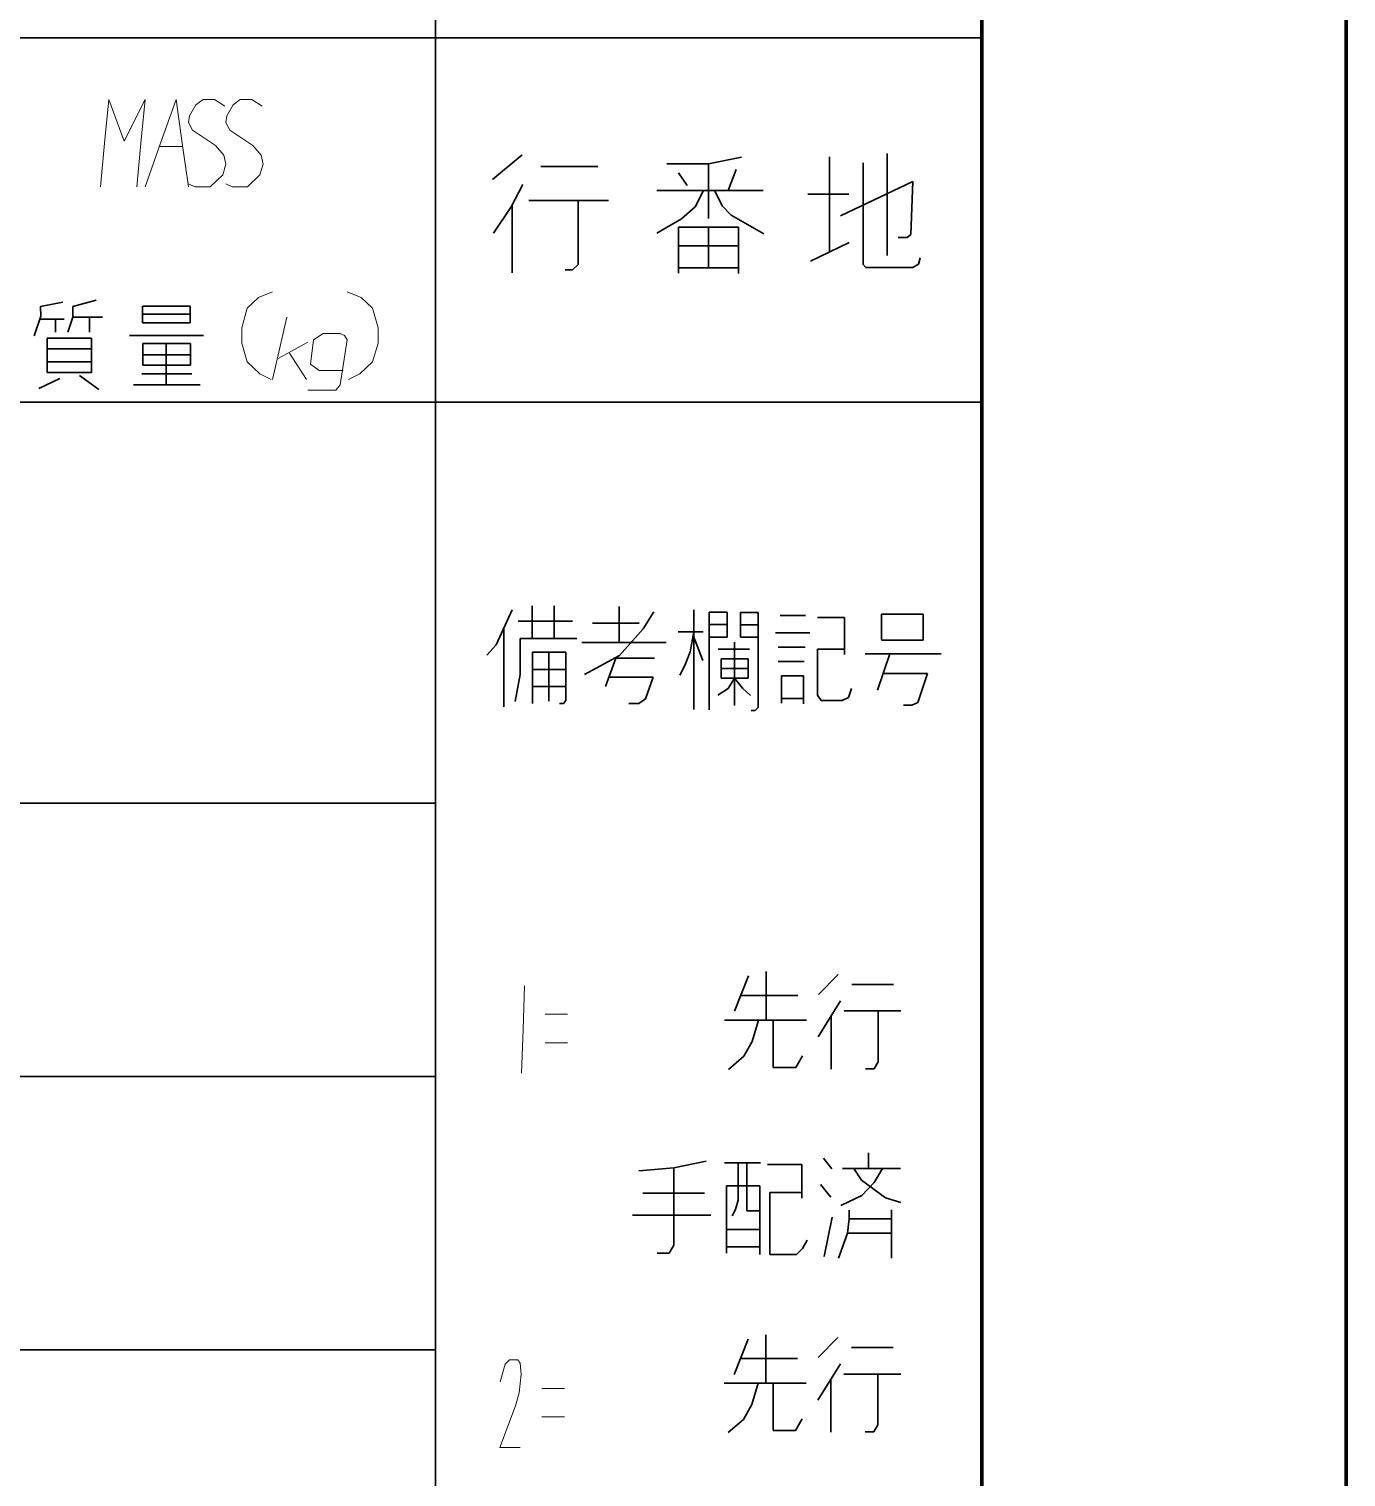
# Model space of a CAD drawing. Header units: millimetres. Extents: x 1333 to 104182, y -62926 to -5704.
# Drawn here: x 47877.36 to 47913.51, y -62781.05 to -62741.32 of the extents above; entities that cross this region are included whole.
import ezdxf

# ---------------------------------------------------------------- set-up
doc = ezdxf.new("R2010")
doc.units = ezdxf.units.MM
doc.header["$LTSCALE"] = 0.5
doc.layers.add('08', color=1, linetype='Continuous')
doc.layers.add('11', color=3, linetype='Continuous')

# ---------------------------------------------------------------- blocks, each defined once
blk = doc.blocks.new('D')
at = {"color": 7, "lineweight": 35, "ltscale": 0.25}
blk.add_line((54326.08, -14049.043), (54326.08, -14069.043), dxfattribs=at)
at = {"color": 7, "lineweight": 35}
blk.add_line((54356.08, -14069.043), (54076.08, -14069.043), dxfattribs=at)
blk = doc.blocks.new('arwear')
at = {"layer": '08', "color": 3, "xscale": 0.5, "yscale": 0.5, "zscale": 0.5}
blk.add_blockref('D', (26347.04, -5592.506), dxfattribs=at)

msp = doc.modelspace()

# ---------------------------------------------------------------- linework, layer by layer
at = {"color": 7, "lineweight": 70}
for p, q in [((47913.514, -62321.561), (47913.514, -62915.561)), ((47903.514, -62331.561), (47903.514, -62905.561))]:
    msp.add_line(p, q, dxfattribs=at)
at = {"color": 7, "lineweight": 35, "ltscale": 0.25}
for p, q in [((47903.514, -62741.561), (47903.514, -62731.561)), ((47888.514, -62741.561), (47888.514, -62751.561)), ((47888.514, -62741.561), (47888.514, -62751.561)), ((47903.514, -62751.561), (47903.514, -62741.561)), ((47903.514, -62751.561), (47903.514, -62741.561))]:
    msp.add_line(p, q, dxfattribs=at)
at = {"color": 7, "lineweight": 35}
for p, q in [((47903.514, -62741.561), (47763.514, -62741.561)), ((47903.514, -62741.561), (47763.514, -62741.561)), ((47903.514, -62741.561), (47763.514, -62741.561)), ((47903.514, -62751.561), (47763.514, -62751.561)), ((47903.514, -62751.561), (47763.514, -62751.561)), ((47903.514, -62751.561), (47763.514, -62751.561)), ((47903.514, -62751.561), (47763.514, -62751.561)), ((47888.514, -62751.561), (47888.514, -62905.561)), ((47903.514, -62751.561), (47903.514, -62905.561)), ((47888.514, -62762.561), (47763.514, -62762.561)), ((47803.514, -62770.061), (47888.514, -62770.061)), ((47888.514, -62777.561), (47763.514, -62777.561))]:
    msp.add_line(p, q, dxfattribs=at)
at = {"color": 7, "lineweight": 35, "ltscale": 0.02639}
msp.add_line((47890.895, -62744.775), (47890.084, -62745.45), dxfattribs=at)
msp.add_line((47890.895, -62744.775), (47890.084, -62745.45), dxfattribs=at)
at = {"color": 7, "lineweight": 35, "ltscale": 0.023127}
msp.add_line((47896.922, -62744.839), (47896.014, -62745.017), dxfattribs=at)
msp.add_line((47896.922, -62744.839), (47896.014, -62745.017), dxfattribs=at)
at = {"color": 7, "lineweight": 35, "ltscale": 0.065408}
msp.add_line((47899.331, -62744.827), (47899.331, -62747.443), dxfattribs=at)
msp.add_line((47899.331, -62744.827), (47899.331, -62747.443), dxfattribs=at)
at = {"color": 7, "lineweight": 35, "ltscale": 0.070016}
msp.add_line((47900.921, -62744.738), (47900.921, -62747.539), dxfattribs=at)
msp.add_line((47900.921, -62744.738), (47900.921, -62747.539), dxfattribs=at)
at = {"color": 7, "lineweight": 35, "ltscale": 0.03916}
msp.add_line((47891.41, -62745.095), (47892.977, -62745.095), dxfattribs=at)
msp.add_line((47891.41, -62745.095), (47892.977, -62745.095), dxfattribs=at)
at = {"color": 7, "lineweight": 35, "ltscale": 0.028625}
for p, q in [((47896.014, -62745.017), (47894.869, -62745.017)), ((47896.014, -62745.017), (47894.869, -62745.017)), ((47900.758, -62757.38), (47901.903, -62757.38)), ((47901.903, -62758.093), (47900.758, -62758.093))]:
    msp.add_line(p, q, dxfattribs=at)
at = {"color": 7, "lineweight": 35, "ltscale": 0.010549}
msp.add_line((47895.184, -62745.267), (47895.427, -62745.612), dxfattribs=at)
msp.add_line((47895.184, -62745.267), (47895.427, -62745.612), dxfattribs=at)
at = {"color": 7, "lineweight": 35, "ltscale": 0.037607}
msp.add_line((47896.014, -62745.017), (47896.014, -62746.522), dxfattribs=at)
msp.add_line((47896.014, -62745.017), (47896.014, -62746.522), dxfattribs=at)
at = {"color": 7, "lineweight": 35, "ltscale": 0.015426}
msp.add_line((47896.774, -62745.172), (47896.555, -62745.749), dxfattribs=at)
msp.add_line((47896.774, -62745.172), (47896.555, -62745.749), dxfattribs=at)
at = {"color": 7, "lineweight": 35, "ltscale": 0.069867}
msp.add_line((47900.257, -62744.988), (47900.257, -62747.782), dxfattribs=at)
msp.add_line((47900.257, -62744.988), (47900.257, -62747.782), dxfattribs=at)
at = {"color": 7, "lineweight": 35, "ltscale": 0.017352}
msp.add_line((47890.918, -62745.582), (47890.592, -62746.195), dxfattribs=at)
msp.add_line((47890.918, -62745.582), (47890.592, -62746.195), dxfattribs=at)
at = {"color": 7, "lineweight": 35, "ltscale": 0.054833}
msp.add_line((47899.639, -62746.444), (47901.621, -62745.505), dxfattribs=at)
msp.add_line((47899.639, -62746.444), (47901.621, -62745.505), dxfattribs=at)
at = {"color": 7, "lineweight": 35, "ltscale": 0.036301}
msp.add_line((47901.621, -62745.505), (47901.562, -62746.956), dxfattribs=at)
msp.add_line((47901.621, -62745.505), (47901.562, -62746.956), dxfattribs=at)
at = {"color": 7, "lineweight": 35, "ltscale": 0.054578}
msp.add_line((47891.084, -62746.022), (47893.267, -62746.022), dxfattribs=at)
msp.add_line((47891.084, -62746.022), (47893.267, -62746.022), dxfattribs=at)
at = {"color": 7, "lineweight": 35, "ltscale": 0.044}
msp.add_line((47892.431, -62746.022), (47892.431, -62747.782), dxfattribs=at)
msp.add_line((47892.431, -62746.022), (47892.431, -62747.782), dxfattribs=at)
at = {"color": 7, "lineweight": 35, "ltscale": 0.072974}
msp.add_line((47894.591, -62745.749), (47897.51, -62745.749), dxfattribs=at)
msp.add_line((47894.591, -62745.749), (47897.51, -62745.749), dxfattribs=at)
at = {"color": 7, "lineweight": 35, "ltscale": 0.012622}
msp.add_line((47895.872, -62745.749), (47895.647, -62746.201), dxfattribs=at)
msp.add_line((47895.872, -62745.749), (47895.647, -62746.201), dxfattribs=at)
at = {"color": 7, "lineweight": 35, "ltscale": 0.012158}
msp.add_line((47896.175, -62745.749), (47896.394, -62746.183), dxfattribs=at)
msp.add_line((47896.175, -62745.749), (47896.394, -62746.183), dxfattribs=at)
at = {"color": 7, "lineweight": 35, "ltscale": 0.02804}
msp.add_line((47898.743, -62745.856), (47899.865, -62745.856), dxfattribs=at)
msp.add_line((47898.743, -62745.856), (47899.865, -62745.856), dxfattribs=at)
at = {"color": 7, "lineweight": 35, "ltscale": 0.021878}
msp.add_line((47890.592, -62746.195), (47890.111, -62746.926), dxfattribs=at)
msp.add_line((47890.592, -62746.195), (47890.111, -62746.926), dxfattribs=at)
at = {"color": 7, "lineweight": 35, "ltscale": 0.046985}
msp.add_line((47890.623, -62746.135), (47890.623, -62748.014), dxfattribs=at)
msp.add_line((47890.623, -62746.135), (47890.623, -62748.014), dxfattribs=at)
at = {"color": 7, "lineweight": 35, "ltscale": 0.012421}
msp.add_line((47895.647, -62746.201), (47895.273, -62746.528), dxfattribs=at)
msp.add_line((47895.647, -62746.201), (47895.273, -62746.528), dxfattribs=at)
at = {"color": 7, "lineweight": 35, "ltscale": 0.008514}
msp.add_line((47896.394, -62746.183), (47896.632, -62746.427), dxfattribs=at)
msp.add_line((47896.394, -62746.183), (47896.632, -62746.427), dxfattribs=at)
at = {"color": 7, "lineweight": 35, "ltscale": 0.025993}
msp.add_line((47896.632, -62746.427), (47897.534, -62746.944), dxfattribs=at)
msp.add_line((47896.632, -62746.427), (47897.534, -62746.944), dxfattribs=at)
at = {"color": 7, "lineweight": 35, "ltscale": 0.019623}
msp.add_line((47895.273, -62746.528), (47894.597, -62746.926), dxfattribs=at)
msp.add_line((47895.273, -62746.528), (47894.597, -62746.926), dxfattribs=at)
at = {"color": 7, "lineweight": 35, "ltscale": 0.031512}
msp.add_line((47895.184, -62748.02), (47895.184, -62746.76), dxfattribs=at)
msp.add_line((47895.184, -62748.02), (47895.184, -62746.76), dxfattribs=at)
at = {"color": 7, "lineweight": 35, "ltscale": 0.041235}
for p, q in [((47895.184, -62746.76), (47896.833, -62746.76)), ((47895.184, -62746.76), (47896.833, -62746.76)), ((47895.184, -62747.265), (47896.833, -62747.265)), ((47895.184, -62747.265), (47896.833, -62747.265)), ((47895.184, -62747.877), (47896.833, -62747.877)), ((47895.184, -62747.877), (47896.833, -62747.877))]:
    msp.add_line(p, q, dxfattribs=at)
at = {"color": 7, "lineweight": 35, "ltscale": 0.027945}
msp.add_line((47896.009, -62746.76), (47896.009, -62747.877), dxfattribs=at)
msp.add_line((47896.009, -62746.76), (47896.009, -62747.877), dxfattribs=at)
at = {"color": 7, "lineweight": 35, "ltscale": 0.031812}
msp.add_line((47896.833, -62746.76), (47896.833, -62748.032), dxfattribs=at)
msp.add_line((47896.833, -62746.76), (47896.833, -62748.032), dxfattribs=at)
at = {"color": 7, "lineweight": 35, "ltscale": 0.029468}
msp.add_line((47898.815, -62747.693), (47899.877, -62747.182), dxfattribs=at)
msp.add_line((47898.815, -62747.693), (47899.877, -62747.182), dxfattribs=at)
at = {"color": 7, "lineweight": 35, "ltscale": 0.006091}
msp.add_line((47901.467, -62747.045), (47901.223, -62747.045), dxfattribs=at)
msp.add_line((47901.467, -62747.045), (47901.223, -62747.045), dxfattribs=at)
at = {"color": 7, "lineweight": 35, "ltscale": 0.003253}
msp.add_line((47901.562, -62746.956), (47901.467, -62747.045), dxfattribs=at)
msp.add_line((47901.562, -62746.956), (47901.467, -62747.045), dxfattribs=at)
at = {"color": 7, "lineweight": 35, "ltscale": 0.004498}
msp.add_line((47901.78, -62747.774), (47901.826, -62747.6), dxfattribs=at)
msp.add_line((47901.78, -62747.774), (47901.826, -62747.6), dxfattribs=at)
at = {"color": 7, "lineweight": 35, "ltscale": 0.005042}
msp.add_line((47892.283, -62747.931), (47892.081, -62747.931), dxfattribs=at)
msp.add_line((47892.283, -62747.931), (47892.081, -62747.931), dxfattribs=at)
at = {"color": 7, "lineweight": 35, "ltscale": 0.005248}
msp.add_line((47892.431, -62747.782), (47892.283, -62747.931), dxfattribs=at)
msp.add_line((47892.431, -62747.782), (47892.283, -62747.931), dxfattribs=at)
at = {"color": 7, "lineweight": 35, "ltscale": 0.002838}
msp.add_line((47900.257, -62747.782), (47900.334, -62747.866), dxfattribs=at)
msp.add_line((47900.257, -62747.782), (47900.334, -62747.866), dxfattribs=at)
at = {"color": 7, "lineweight": 35, "ltscale": 0.03219}
msp.add_line((47900.334, -62747.866), (47901.621, -62747.866), dxfattribs=at)
msp.add_line((47900.334, -62747.866), (47901.621, -62747.866), dxfattribs=at)
at = {"color": 7, "lineweight": 35, "ltscale": 0.004571}
msp.add_line((47901.621, -62747.866), (47901.78, -62747.774), dxfattribs=at)
msp.add_line((47901.621, -62747.866), (47901.78, -62747.774), dxfattribs=at)
at = {"color": 7, "lineweight": 35, "ltscale": 0.015447}
msp.add_line((47878.284, -62748.813), (47877.678, -62748.937), dxfattribs=at)
msp.add_line((47878.284, -62748.813), (47877.678, -62748.937), dxfattribs=at)
at = {"color": 7, "lineweight": 35, "ltscale": 0.016794}
msp.add_line((47879.206, -62748.761), (47878.558, -62748.937), dxfattribs=at)
msp.add_line((47879.206, -62748.761), (47878.558, -62748.937), dxfattribs=at)
at = {"color": 7, "lineweight": 35, "ltscale": 0.01413}
msp.add_line((47877.683, -62749.202), (47877.503, -62749.738), dxfattribs=at)
msp.add_line((47877.683, -62749.202), (47877.503, -62749.738), dxfattribs=at)
at = {"color": 7, "lineweight": 35, "ltscale": 0.016614}
msp.add_line((47877.657, -62749.279), (47878.322, -62749.279), dxfattribs=at)
msp.add_line((47877.657, -62749.279), (47878.322, -62749.279), dxfattribs=at)
at = {"color": 7, "lineweight": 35, "ltscale": 0.006639}
msp.add_line((47877.678, -62748.937), (47877.683, -62749.202), dxfattribs=at)
msp.add_line((47877.678, -62748.937), (47877.683, -62749.202), dxfattribs=at)
at = {"color": 7, "lineweight": 35, "ltscale": 0.008987}
msp.add_line((47878.085, -62749.279), (47878.085, -62749.638), dxfattribs=at)
msp.add_line((47878.085, -62749.279), (47878.085, -62749.638), dxfattribs=at)
at = {"color": 7, "lineweight": 35, "ltscale": 0.010905}
msp.add_line((47878.563, -62749.226), (47878.421, -62749.638), dxfattribs=at)
msp.add_line((47878.563, -62749.226), (47878.421, -62749.638), dxfattribs=at)
at = {"color": 7, "lineweight": 35, "ltscale": 0.007231}
msp.add_line((47878.558, -62748.937), (47878.563, -62749.226), dxfattribs=at)
msp.add_line((47878.558, -62748.937), (47878.563, -62749.226), dxfattribs=at)
at = {"color": 7, "lineweight": 35, "ltscale": 0.020239}
msp.add_line((47878.563, -62749.226), (47879.372, -62749.226), dxfattribs=at)
msp.add_line((47878.563, -62749.226), (47879.372, -62749.226), dxfattribs=at)
at = {"color": 7, "lineweight": 35, "ltscale": 0.010315}
msp.add_line((47879.022, -62749.226), (47879.022, -62749.638), dxfattribs=at)
msp.add_line((47879.022, -62749.226), (47879.022, -62749.638), dxfattribs=at)
at = {"color": 7, "lineweight": 35, "ltscale": 0.011401}
for p, q in [((47880.475, -62749.378), (47880.475, -62748.922)), ((47880.475, -62749.378), (47880.475, -62748.922)), ((47881.781, -62748.922), (47881.781, -62749.378)), ((47881.781, -62748.922), (47881.781, -62749.378))]:
    msp.add_line(p, q, dxfattribs=at)
at = {"color": 7, "lineweight": 35, "ltscale": 0.032642}
for p, q in [((47880.475, -62749.144), (47881.781, -62749.144)), ((47880.475, -62749.144), (47881.781, -62749.144)), ((47881.781, -62749.378), (47880.475, -62749.378)), ((47881.781, -62749.378), (47880.475, -62749.378)), ((47880.483, -62749.953), (47881.789, -62749.953)), ((47880.483, -62749.953), (47881.789, -62749.953)), ((47880.483, -62750.259), (47881.789, -62750.259)), ((47880.483, -62750.259), (47881.789, -62750.259)), ((47881.789, -62750.548), (47880.483, -62750.548)), ((47881.789, -62750.548), (47880.483, -62750.548))]:
    msp.add_line(p, q, dxfattribs=at)
at = {"color": 7, "lineweight": 35, "ltscale": 0.032544}
msp.add_line((47880.479, -62748.922), (47881.781, -62748.922), dxfattribs=at)
msp.add_line((47880.479, -62748.922), (47881.781, -62748.922), dxfattribs=at)
at = {"color": 7, "lineweight": 35, "ltscale": 0.030408}
for p, q in [((47879.074, -62749.8), (47877.858, -62749.8)), ((47879.074, -62749.8), (47877.858, -62749.8)), ((47877.858, -62750.098), (47879.074, -62750.098)), ((47877.858, -62750.098), (47879.074, -62750.098)), ((47877.858, -62750.454), (47879.074, -62750.454)), ((47877.858, -62750.454), (47879.074, -62750.454)), ((47877.858, -62750.743), (47879.074, -62750.743)), ((47877.858, -62750.743), (47879.074, -62750.743))]:
    msp.add_line(p, q, dxfattribs=at)
at = {"color": 7, "lineweight": 35, "ltscale": 0.023593}
for p, q in [((47877.858, -62749.8), (47877.858, -62750.743)), ((47877.858, -62749.8), (47877.858, -62750.743)), ((47879.074, -62750.743), (47879.074, -62749.8)), ((47879.074, -62750.743), (47879.074, -62749.8))]:
    msp.add_line(p, q, dxfattribs=at)
at = {"color": 7, "lineweight": 35, "ltscale": 0.050842}
msp.add_line((47880.119, -62749.731), (47882.153, -62749.731), dxfattribs=at)
msp.add_line((47880.119, -62749.731), (47882.153, -62749.731), dxfattribs=at)
at = {"color": 7, "lineweight": 35, "ltscale": 0.014771}
msp.add_line((47880.483, -62750.544), (47880.483, -62749.953), dxfattribs=at)
msp.add_line((47880.483, -62750.544), (47880.483, -62749.953), dxfattribs=at)
at = {"color": 7, "lineweight": 35, "ltscale": 0.028152}
msp.add_line((47881.128, -62749.953), (47881.128, -62751.079), dxfattribs=at)
msp.add_line((47881.128, -62749.953), (47881.128, -62751.079), dxfattribs=at)
at = {"color": 7, "lineweight": 35, "ltscale": 0.014868}
msp.add_line((47881.789, -62749.953), (47881.789, -62750.548), dxfattribs=at)
msp.add_line((47881.789, -62749.953), (47881.789, -62750.548), dxfattribs=at)
at = {"color": 7, "lineweight": 35, "ltscale": 0.01644}
msp.add_line((47878.743, -62750.824), (47879.273, -62751.213), dxfattribs=at)
msp.add_line((47878.743, -62750.824), (47879.273, -62751.213), dxfattribs=at)
at = {"color": 7, "lineweight": 35, "ltscale": 0.034326}
msp.add_line((47880.455, -62750.782), (47881.828, -62750.782), dxfattribs=at)
msp.add_line((47880.455, -62750.782), (47881.828, -62750.782), dxfattribs=at)
at = {"color": 7, "lineweight": 35, "ltscale": 0.016035}
msp.add_line((47878.203, -62750.905), (47877.626, -62751.184), dxfattribs=at)
msp.add_line((47878.203, -62750.905), (47877.626, -62751.184), dxfattribs=at)
at = {"color": 7, "lineweight": 35, "ltscale": 0.045605}
msp.add_line((47880.23, -62751.079), (47882.054, -62751.079), dxfattribs=at)
msp.add_line((47880.23, -62751.079), (47882.054, -62751.079), dxfattribs=at)
at = {"color": 7, "lineweight": 35, "ltscale": 0.022592}
for p, q in [((47891.169, -62758.046), (47891.169, -62757.143)), ((47891.775, -62757.143), (47891.775, -62758.046))]:
    msp.add_line(p, q, dxfattribs=at)
at = {"color": 7, "lineweight": 35, "ltscale": 0.024792}
msp.add_line((47893.556, -62757.163), (47893.556, -62758.154), dxfattribs=at)
at = {"color": 7, "lineweight": 35, "ltscale": 0.026489}
msp.add_line((47890.619, -62757.256), (47890.183, -62758.221), dxfattribs=at)
at = {"color": 7, "lineweight": 35, "ltscale": 0.037341}
msp.add_line((47890.789, -62757.564), (47892.283, -62757.564), dxfattribs=at)
at = {"color": 7, "lineweight": 35, "ltscale": 0.03197}
msp.add_line((47892.828, -62757.623), (47894.107, -62757.623), dxfattribs=at)
at = {"color": 7, "lineweight": 35, "ltscale": 0.013913}
msp.add_line((47894.512, -62757.313), (47894.214, -62757.783), dxfattribs=at)
at = {"color": 7, "lineweight": 35, "ltscale": 0.068463}
msp.add_line((47895.605, -62757.253), (47895.605, -62759.991), dxfattribs=at)
at = {"color": 7, "lineweight": 35, "ltscale": 0.012268}
for p, q in [((47896.032, -62757.324), (47896.522, -62757.324)), ((47896.032, -62757.661), (47896.522, -62757.661)), ((47896.522, -62758.004), (47896.032, -62758.004))]:
    msp.add_line(p, q, dxfattribs=at)
at = {"color": 7, "lineweight": 35, "ltscale": 0.067004}
msp.add_line((47896.032, -62760.004), (47896.032, -62757.324), dxfattribs=at)
at = {"color": 7, "lineweight": 35, "ltscale": 0.016992}
msp.add_line((47896.522, -62757.324), (47896.522, -62758.004), dxfattribs=at)
at = {"color": 7, "lineweight": 35, "ltscale": 0.016995}
msp.add_line((47896.89, -62757.33), (47896.89, -62758.01), dxfattribs=at)
at = {"color": 7, "lineweight": 35, "ltscale": 0.012109}
for p, q in [((47896.89, -62757.33), (47897.375, -62757.33)), ((47896.89, -62757.673), (47897.375, -62757.673)), ((47896.89, -62758.01), (47897.375, -62758.01))]:
    msp.add_line(p, q, dxfattribs=at)
at = {"color": 7, "lineweight": 35, "ltscale": 0.065225}
msp.add_line((47897.375, -62757.33), (47897.375, -62759.939), dxfattribs=at)
at = {"color": 7, "lineweight": 35, "ltscale": 0.017529}
msp.add_line((47897.976, -62757.411), (47898.677, -62757.411), dxfattribs=at)
at = {"color": 7, "lineweight": 35, "ltscale": 0.018738}
msp.add_line((47899, -62757.469), (47899.749, -62757.469), dxfattribs=at)
at = {"color": 7, "lineweight": 35, "ltscale": 0.025366}
msp.add_line((47899.749, -62757.469), (47899.749, -62758.483), dxfattribs=at)
at = {"color": 7, "lineweight": 35, "ltscale": 0.017297}
msp.add_line((47900.758, -62758.071), (47900.758, -62757.38), dxfattribs=at)
at = {"color": 7, "lineweight": 35, "ltscale": 0.017828}
msp.add_line((47901.903, -62757.38), (47901.903, -62758.093), dxfattribs=at)
at = {"color": 7, "lineweight": 35, "ltscale": 0.05408}
msp.add_line((47890.395, -62757.752), (47890.395, -62759.916), dxfattribs=at)
at = {"color": 7, "lineweight": 35, "ltscale": 0.024245}
msp.add_line((47894.214, -62757.783), (47893.569, -62758.507), dxfattribs=at)
at = {"color": 7, "lineweight": 35, "ltscale": 0.017285}
msp.add_line((47895.179, -62757.861), (47895.87, -62757.861), dxfattribs=at)
at = {"color": 7, "lineweight": 35, "ltscale": 0.013968}
msp.add_line((47895.605, -62757.861), (47895.508, -62758.412), dxfattribs=at)
at = {"color": 7, "lineweight": 35, "ltscale": 0.018589}
msp.add_line((47895.588, -62757.958), (47895.857, -62758.651), dxfattribs=at)
at = {"color": 7, "lineweight": 35, "ltscale": 0.023584}
msp.add_line((47897.847, -62757.889), (47898.79, -62757.889), dxfattribs=at)
at = {"color": 7, "lineweight": 35, "ltscale": 0.009398}
msp.add_line((47890.183, -62758.221), (47889.929, -62758.498), dxfattribs=at)
at = {"color": 7, "lineweight": 35, "ltscale": 0.038745}
msp.add_line((47892.395, -62758.046), (47890.845, -62758.046), dxfattribs=at)
at = {"color": 7, "lineweight": 35, "ltscale": 0.024649}
msp.add_line((47890.845, -62758.046), (47890.845, -62759.032), dxfattribs=at)
at = {"color": 7, "lineweight": 35, "ltscale": 0.022888}
for p, q in [((47891.183, -62758.416), (47892.099, -62758.416)), ((47891.183, -62758.897), (47892.099, -62758.897)), ((47891.183, -62759.364), (47892.099, -62759.364))]:
    msp.add_line(p, q, dxfattribs=at)
at = {"color": 7, "lineweight": 35, "ltscale": 0.035175}
msp.add_line((47891.183, -62759.823), (47891.183, -62758.416), dxfattribs=at)
at = {"color": 7, "lineweight": 35, "ltscale": 0.033734}
msp.add_line((47891.632, -62758.416), (47891.632, -62759.766), dxfattribs=at)
at = {"color": 7, "lineweight": 35, "ltscale": 0.033121}
msp.add_line((47892.099, -62758.416), (47892.099, -62759.741), dxfattribs=at)
at = {"color": 7, "lineweight": 35, "ltscale": 0.057776}
msp.add_line((47892.536, -62758.154), (47894.847, -62758.154), dxfattribs=at)
at = {"color": 7, "lineweight": 35, "ltscale": 0.010094}
msp.add_line((47895.508, -62758.412), (47895.36, -62758.787), dxfattribs=at)
at = {"color": 7, "lineweight": 35, "ltscale": 0.021643}
msp.add_line((47896.277, -62758.34), (47897.142, -62758.34), dxfattribs=at)
at = {"color": 7, "lineweight": 35, "ltscale": 0.043378}
msp.add_line((47896.729, -62758.146), (47896.729, -62759.881), dxfattribs=at)
at = {"color": 7, "lineweight": 35, "ltscale": 0.018542}
for p, q in [((47897.928, -62758.277), (47898.669, -62758.277)), ((47899.749, -62758.341), (47899.008, -62758.341))]:
    msp.add_line(p, q, dxfattribs=at)
at = {"color": 7, "lineweight": 35, "ltscale": 0.031509}
msp.add_line((47899.008, -62758.341), (47899.008, -62759.602), dxfattribs=at)
at = {"color": 7, "lineweight": 35, "ltscale": 0.027368}
msp.add_line((47893.569, -62758.507), (47892.606, -62759.029), dxfattribs=at)
at = {"color": 7, "lineweight": 35, "ltscale": 0.020655}
msp.add_line((47893.464, -62758.587), (47893.183, -62759.364), dxfattribs=at)
at = {"color": 7, "lineweight": 35, "ltscale": 0.026672}
msp.add_line((47894.531, -62758.587), (47893.464, -62758.587), dxfattribs=at)
at = {"color": 7, "lineweight": 35, "ltscale": 0.007452}
msp.add_line((47895.36, -62758.787), (47895.224, -62759.052), dxfattribs=at)
at = {"color": 7, "lineweight": 35, "ltscale": 0.013272}
for p, q in [((47896.361, -62758.599), (47896.361, -62759.13)), ((47897.104, -62759.13), (47897.104, -62758.599))]:
    msp.add_line(p, q, dxfattribs=at)
at = {"color": 7, "lineweight": 35, "ltscale": 0.018579}
for p, q in [((47897.104, -62758.599), (47896.361, -62758.599)), ((47896.361, -62758.871), (47897.104, -62758.871)), ((47896.361, -62759.13), (47897.104, -62759.13))]:
    msp.add_line(p, q, dxfattribs=at)
at = {"color": 7, "lineweight": 35, "ltscale": 0.017737}
msp.add_line((47897.928, -62758.677), (47898.637, -62758.677), dxfattribs=at)
at = {"color": 7, "lineweight": 35, "ltscale": 0.052173}
msp.add_line((47900.309, -62758.467), (47902.396, -62758.467), dxfattribs=at)
at = {"color": 7, "lineweight": 35, "ltscale": 0.026109}
msp.add_line((47900.987, -62758.467), (47900.655, -62759.457), dxfattribs=at)
at = {"color": 7, "lineweight": 35, "ltscale": 0.018816}
msp.add_line((47890.845, -62759.032), (47890.704, -62759.772), dxfattribs=at)
at = {"color": 7, "lineweight": 35, "ltscale": 0.030383}
msp.add_line((47893.278, -62759.101), (47894.493, -62759.101), dxfattribs=at)
at = {"color": 7, "lineweight": 35, "ltscale": 0.015813}
msp.add_line((47894.493, -62759.101), (47894.278, -62759.696), dxfattribs=at)
at = {"color": 7, "lineweight": 35, "ltscale": 0.008432}
msp.add_line((47896.729, -62759.13), (47896.548, -62759.415), dxfattribs=at)
at = {"color": 7, "lineweight": 35, "ltscale": 0.008768}
msp.add_line((47896.729, -62759.13), (47896.942, -62759.408), dxfattribs=at)
at = {"color": 7, "lineweight": 35, "ltscale": 0.018582}
msp.add_line((47898.016, -62759.815), (47898.016, -62759.072), dxfattribs=at)
at = {"color": 7, "lineweight": 35, "ltscale": 0.015125}
for p, q in [((47898.016, -62759.072), (47898.621, -62759.072)), ((47898.016, -62759.686), (47898.621, -62759.686))]:
    msp.add_line(p, q, dxfattribs=at)
at = {"color": 7, "lineweight": 35, "ltscale": 0.019067}
msp.add_line((47898.621, -62759.072), (47898.621, -62759.834), dxfattribs=at)
at = {"color": 7, "lineweight": 35, "ltscale": 0.030469}
msp.add_line((47900.807, -62759.003), (47902.026, -62759.003), dxfattribs=at)
at = {"color": 7, "lineweight": 35, "ltscale": 0.020978}
msp.add_line((47902.026, -62759.003), (47901.759, -62759.798), dxfattribs=at)
at = {"color": 7, "lineweight": 35, "ltscale": 0.008515}
msp.add_line((47896.548, -62759.415), (47896.264, -62759.603), dxfattribs=at)
at = {"color": 7, "lineweight": 35, "ltscale": 0.007557}
msp.add_line((47896.942, -62759.408), (47897.168, -62759.609), dxfattribs=at)
at = {"color": 7, "lineweight": 35, "ltscale": 0.004298}
msp.add_line((47899.008, -62759.602), (47899.108, -62759.741), dxfattribs=at)
at = {"color": 7, "lineweight": 35, "ltscale": 0.006296}
msp.add_line((47899.854, -62759.659), (47899.934, -62759.42), dxfattribs=at)
at = {"color": 7, "lineweight": 35, "ltscale": 0.002612}
msp.add_line((47892.028, -62759.831), (47891.923, -62759.831), dxfattribs=at)
at = {"color": 7, "lineweight": 35, "ltscale": 0.002874}
msp.add_line((47892.099, -62759.741), (47892.028, -62759.831), dxfattribs=at)
at = {"color": 7, "lineweight": 35, "ltscale": 0.006799}
msp.add_line((47894.1, -62759.828), (47893.828, -62759.828), dxfattribs=at)
at = {"color": 7, "lineweight": 35, "ltscale": 0.005517}
msp.add_line((47894.278, -62759.696), (47894.1, -62759.828), dxfattribs=at)
at = {"color": 7, "lineweight": 35, "ltscale": 0.002853}
msp.add_line((47897.375, -62759.939), (47897.294, -62760.02), dxfattribs=at)
at = {"color": 7, "lineweight": 35, "ltscale": 0.014221}
msp.add_line((47899.108, -62759.741), (47899.677, -62759.741), dxfattribs=at)
at = {"color": 7, "lineweight": 35, "ltscale": 0.004869}
msp.add_line((47899.677, -62759.741), (47899.854, -62759.659), dxfattribs=at)
at = {"color": 7, "lineweight": 35, "ltscale": 0.005664}
msp.add_line((47901.592, -62759.875), (47901.366, -62759.875), dxfattribs=at)
at = {"color": 7, "lineweight": 35, "ltscale": 0.0046}
msp.add_line((47901.759, -62759.798), (47901.592, -62759.875), dxfattribs=at)
at = {"color": 7, "lineweight": 35, "ltscale": 0.002832}
msp.add_line((47897.294, -62760.02), (47897.181, -62760.02), dxfattribs=at)
at = {"color": 7, "lineweight": 35, "ltscale": 0.026062}
msp.add_line((47897.111, -62767.303), (47896.726, -62768.272), dxfattribs=at)
at = {"color": 7, "lineweight": 35, "ltscale": 0.033304}
for p, q in [((47897.594, -62767.182), (47897.594, -62768.514)), ((47897.587, -62777.147), (47897.587, -62778.479))]:
    msp.add_line(p, q, dxfattribs=at)
at = {"color": 7, "lineweight": 35, "ltscale": 0.019246}
msp.add_line((47899.571, -62767.259), (47899.033, -62767.809), dxfattribs=at)
at = {"color": 7, "lineweight": 35, "ltscale": 0.028564}
for p, q in [((47899.945, -62767.534), (47901.087, -62767.534)), ((47899.938, -62777.499), (47901.081, -62777.499))]:
    msp.add_line(p, q, dxfattribs=at)
at = {"color": 7, "lineweight": 35, "ltscale": 0.039099}
for p, q in [((47896.898, -62767.839), (47898.462, -62767.839)), ((47896.891, -62777.804), (47898.455, -62777.804))]:
    msp.add_line(p, q, dxfattribs=at)
at = {"color": 7, "lineweight": 35, "ltscale": 0.029158}
for p, q in [((47899.637, -62767.986), (47899.022, -62768.976)), ((47899.631, -62777.95), (47899.015, -62778.941))]:
    msp.add_line(p, q, dxfattribs=at)
at = {"color": 7, "lineweight": 35, "ltscale": 0.039001}
msp.add_line((47899.736, -62768.261), (47901.296, -62768.261), dxfattribs=at)
at = {"color": 7, "lineweight": 35, "ltscale": 0.034955}
for p, q in [((47900.67, -62768.261), (47900.67, -62769.659)), ((47900.663, -62778.226), (47900.663, -62779.624))]:
    msp.add_line(p, q, dxfattribs=at)
at = {"color": 7, "lineweight": 35, "ltscale": 0.056299}
for p, q in [((47896.451, -62768.514), (47898.703, -62768.514)), ((47896.445, -62778.479), (47898.697, -62778.479))]:
    msp.add_line(p, q, dxfattribs=at)
at = {"color": 7, "lineweight": 35, "ltscale": 0.015235}
for p, q in [((47897.385, -62768.514), (47897.209, -62769.098)), ((47897.379, -62778.479), (47897.203, -62779.062))]:
    msp.add_line(p, q, dxfattribs=at)
at = {"color": 7, "lineweight": 35, "ltscale": 0.032477}
msp.add_line((47897.791, -62768.514), (47897.791, -62769.813), dxfattribs=at)
at = {"color": 7, "lineweight": 35, "ltscale": 0.036459}
msp.add_line((47899.38, -62768.399), (47899.38, -62769.857), dxfattribs=at)
at = {"color": 7, "lineweight": 35, "ltscale": 0.011701}
msp.add_line((47897.209, -62769.098), (47896.979, -62769.505), dxfattribs=at)
at = {"color": 7, "lineweight": 35, "ltscale": 0.013835}
msp.add_line((47896.979, -62769.505), (47896.561, -62769.868), dxfattribs=at)
at = {"color": 7, "lineweight": 35, "ltscale": 0.009281}
msp.add_line((47898.407, -62769.813), (47898.592, -62769.492), dxfattribs=at)
at = {"color": 7, "lineweight": 35, "ltscale": 0.015381}
for p, q in [((47897.791, -62769.813), (47898.407, -62769.813)), ((47897.785, -62779.778), (47898.4, -62779.778))]:
    msp.add_line(p, q, dxfattribs=at)
at = {"color": 7, "lineweight": 35, "ltscale": 0.006055}
for p, q in [((47900.56, -62769.848), (47900.318, -62769.848)), ((47900.554, -62779.813), (47900.312, -62779.813))]:
    msp.add_line(p, q, dxfattribs=at)
at = {"color": 7, "lineweight": 35, "ltscale": 0.005464}
for p, q in [((47900.67, -62769.659), (47900.56, -62769.848)), ((47900.663, -62779.624), (47900.554, -62779.813))]:
    msp.add_line(p, q, dxfattribs=at)
at = {"color": 7, "lineweight": 35, "ltscale": 0.009403}
msp.add_line((47899.165, -62772.301), (47899.395, -62772.599), dxfattribs=at)
at = {"color": 7, "lineweight": 35, "ltscale": 0.010736}
msp.add_line((47900.406, -62772.588), (47900.406, -62772.158), dxfattribs=at)
at = {"color": 7, "lineweight": 35, "ltscale": 0.023991}
msp.add_line((47894.1, -62772.654), (47895.056, -62772.565), dxfattribs=at)
at = {"color": 7, "lineweight": 35, "ltscale": 0.022685}
msp.add_line((47895.056, -62772.565), (47895.946, -62772.389), dxfattribs=at)
at = {"color": 7, "lineweight": 35, "ltscale": 0.053122}
msp.add_line((47895.056, -62772.565), (47895.056, -62774.69), dxfattribs=at)
at = {"color": 7, "lineweight": 35, "ltscale": 0.024707}
msp.add_line((47896.451, -62772.433), (47897.44, -62772.433), dxfattribs=at)
at = {"color": 7, "lineweight": 35, "ltscale": 0.025598}
msp.add_line((47896.825, -62772.433), (47896.825, -62773.457), dxfattribs=at)
at = {"color": 7, "lineweight": 35, "ltscale": 0.032755}
msp.add_line((47897.067, -62772.433), (47897.067, -62773.744), dxfattribs=at)
at = {"color": 7, "lineweight": 35, "ltscale": 0.023621}
msp.add_line((47897.627, -62772.477), (47898.572, -62772.477), dxfattribs=at)
at = {"color": 7, "lineweight": 35, "ltscale": 0.02312}
msp.add_line((47898.572, -62772.477), (47898.572, -62773.402), dxfattribs=at)
at = {"color": 7, "lineweight": 35, "ltscale": 0.039832}
msp.add_line((47899.692, -62772.588), (47901.285, -62772.588), dxfattribs=at)
at = {"color": 7, "lineweight": 35, "ltscale": 0.009538}
msp.add_line((47899.999, -62772.588), (47900.208, -62772.907), dxfattribs=at)
at = {"color": 7, "lineweight": 35, "ltscale": 0.011223}
msp.add_line((47900.79, -62772.588), (47900.56, -62772.973), dxfattribs=at)
at = {"color": 7, "lineweight": 35, "ltscale": 0.022803}
for p, q in [((47896.506, -62773.061), (47897.418, -62773.061)), ((47896.506, -62774.261), (47897.418, -62774.261)), ((47896.506, -62774.734), (47897.418, -62774.734))]:
    msp.add_line(p, q, dxfattribs=at)
at = {"color": 7, "lineweight": 35, "ltscale": 0.04624}
msp.add_line((47896.506, -62774.911), (47896.506, -62773.061), dxfattribs=at)
at = {"color": 7, "lineweight": 35, "ltscale": 0.047064}
msp.add_line((47897.418, -62773.061), (47897.418, -62774.943), dxfattribs=at)
at = {"color": 7, "lineweight": 35, "ltscale": 0.011127}
msp.add_line((47899.088, -62773.028), (47899.373, -62773.369), dxfattribs=at)
at = {"color": 7, "lineweight": 35, "ltscale": 0.020452}
msp.add_line((47900.208, -62772.907), (47900.868, -62773.391), dxfattribs=at)
at = {"color": 7, "lineweight": 35, "ltscale": 0.012254}
msp.add_line((47900.56, -62772.973), (47900.219, -62773.325), dxfattribs=at)
at = {"color": 7, "lineweight": 35, "ltscale": 0.042297}
msp.add_line((47894.21, -62773.259), (47895.902, -62773.259), dxfattribs=at)
at = {"color": 7, "lineweight": 35, "ltscale": 0.006662}
msp.add_line((47896.825, -62773.457), (47896.756, -62773.715), dxfattribs=at)
at = {"color": 7, "lineweight": 35, "ltscale": 0.042386}
msp.add_line((47897.693, -62773.248), (47897.693, -62774.943), dxfattribs=at)
at = {"color": 7, "lineweight": 35, "ltscale": 0.021973}
msp.add_line((47898.572, -62773.248), (47897.693, -62773.248), dxfattribs=at)
at = {"color": 7, "lineweight": 35, "ltscale": 0.015854}
msp.add_line((47900.219, -62773.325), (47899.648, -62773.6), dxfattribs=at)
at = {"color": 7, "lineweight": 35, "ltscale": 0.011203}
msp.add_line((47900.868, -62773.391), (47901.296, -62773.523), dxfattribs=at)
at = {"color": 7, "lineweight": 35, "ltscale": 0.053833}
msp.add_line((47893.925, -62773.865), (47896.078, -62773.865), dxfattribs=at)
at = {"color": 7, "lineweight": 35, "ltscale": 0.004815}
msp.add_line((47896.756, -62773.715), (47896.659, -62773.882), dxfattribs=at)
at = {"color": 7, "lineweight": 35, "ltscale": 0.008789}
msp.add_line((47897.067, -62773.744), (47897.418, -62773.744), dxfattribs=at)
at = {"color": 7, "lineweight": 35, "ltscale": 0.027528}
msp.add_line((47899.187, -62774.999), (47899.407, -62773.92), dxfattribs=at)
at = {"color": 7, "lineweight": 35, "ltscale": 0.005807}
msp.add_line((47899.875, -62773.731), (47899.875, -62773.964), dxfattribs=at)
at = {"color": 7, "lineweight": 35, "ltscale": 0.033029}
msp.add_line((47901.032, -62773.721), (47901.032, -62775.043), dxfattribs=at)
at = {"color": 7, "lineweight": 35, "ltscale": 0.009992}
msp.add_line((47899.875, -62773.964), (47899.824, -62774.36), dxfattribs=at)
at = {"color": 7, "lineweight": 35, "ltscale": 0.028931}
msp.add_line((47899.875, -62773.964), (47901.032, -62773.964), dxfattribs=at)
at = {"color": 7, "lineweight": 35, "ltscale": 0.006311}
msp.add_line((47895.056, -62774.69), (47894.93, -62774.909), dxfattribs=at)
at = {"color": 7, "lineweight": 35, "ltscale": 0.006568}
msp.add_line((47898.588, -62774.784), (47898.72, -62774.557), dxfattribs=at)
at = {"color": 7, "lineweight": 35, "ltscale": 0.0181}
msp.add_line((47899.824, -62774.36), (47899.582, -62775.043), dxfattribs=at)
at = {"color": 7, "lineweight": 35, "ltscale": 0.030212}
msp.add_line((47899.824, -62774.36), (47901.032, -62774.36), dxfattribs=at)
at = {"color": 7, "lineweight": 35, "ltscale": 0.008105}
msp.add_line((47894.93, -62774.909), (47894.606, -62774.909), dxfattribs=at)
at = {"color": 7, "lineweight": 35, "ltscale": 0.018396}
msp.add_line((47897.693, -62774.943), (47898.429, -62774.943), dxfattribs=at)
at = {"color": 7, "lineweight": 35, "ltscale": 0.005641}
msp.add_line((47898.429, -62774.943), (47898.588, -62774.784), dxfattribs=at)
at = {"color": 7, "lineweight": 35, "ltscale": 0.026057}
msp.add_line((47897.104, -62777.268), (47896.72, -62778.237), dxfattribs=at)
at = {"color": 7, "lineweight": 35, "ltscale": 0.019243}
msp.add_line((47899.565, -62777.224), (47899.027, -62777.774), dxfattribs=at)
at = {"color": 7, "lineweight": 35, "ltscale": 0.038989}
msp.add_line((47899.73, -62778.226), (47901.289, -62778.226), dxfattribs=at)
at = {"color": 7, "lineweight": 35, "ltscale": 0.03248}
msp.add_line((47897.785, -62778.479), (47897.785, -62779.778), dxfattribs=at)
at = {"color": 7, "lineweight": 35, "ltscale": 0.036456}
msp.add_line((47899.374, -62778.364), (47899.374, -62779.822), dxfattribs=at)
at = {"color": 7, "lineweight": 35, "ltscale": 0.011707}
msp.add_line((47897.203, -62779.062), (47896.972, -62779.47), dxfattribs=at)
at = {"color": 7, "lineweight": 35, "ltscale": 0.013828}
msp.add_line((47896.972, -62779.47), (47896.555, -62779.833), dxfattribs=at)
at = {"color": 7, "lineweight": 35, "ltscale": 0.009289}
msp.add_line((47898.4, -62779.778), (47898.586, -62779.456), dxfattribs=at)
at = {"color": 3}
msp.add_lwpolyline([(47072.514, -62321.561), (47913.514, -62321.561), (47913.514, -62915.561), (47072.514, -62915.561)], close=True, dxfattribs=at)
at = {"color": 7, "lineweight": 13}
for points in [[(47879.32, -62745.654), (47879.433, -62744.454), (47879.547, -62743.254), (47879.974, -62744.394), (47880.543, -62743.254), (47880.429, -62744.454), (47880.315, -62745.654)], [(47879.32, -62745.654), (47879.433, -62744.454), (47879.547, -62743.254), (47879.974, -62744.394), (47880.543, -62743.254), (47880.429, -62744.454), (47880.315, -62745.654)], [(47880.543, -62745.654), (47880.969, -62744.454), (47881.396, -62743.254), (47881.566, -62744.454), (47881.737, -62745.654)], [(47880.543, -62745.654), (47880.969, -62744.454), (47881.396, -62743.254), (47881.566, -62744.454), (47881.737, -62745.654)], [(47881.737, -62745.564), (47881.908, -62745.654), (47882.334, -62745.654), (47882.676, -62745.324), (47882.761, -62745.024), (47882.704, -62744.784), (47882.477, -62744.514), (47881.851, -62744.094), (47881.737, -62743.884), (47881.766, -62743.704), (47881.936, -62743.404), (47882.135, -62743.254), (47882.448, -62743.254), (47882.732, -62743.434)], [(47881.737, -62745.564), (47881.908, -62745.654), (47882.334, -62745.654), (47882.676, -62745.324), (47882.761, -62745.024), (47882.704, -62744.784), (47882.477, -62744.514), (47881.851, -62744.094), (47881.737, -62743.884), (47881.766, -62743.704), (47881.936, -62743.404), (47882.135, -62743.254), (47882.448, -62743.254), (47882.732, -62743.434)], [(47882.761, -62745.564), (47882.932, -62745.654), (47883.358, -62745.654), (47883.699, -62745.324), (47883.785, -62745.024), (47883.728, -62744.784), (47883.5, -62744.514), (47882.875, -62744.094), (47882.761, -62743.884), (47882.789, -62743.704), (47882.96, -62743.404), (47883.159, -62743.254), (47883.472, -62743.254), (47883.756, -62743.434)], [(47882.761, -62745.564), (47882.932, -62745.654), (47883.358, -62745.654), (47883.699, -62745.324), (47883.785, -62745.024), (47883.728, -62744.784), (47883.5, -62744.514), (47882.875, -62744.094), (47882.761, -62743.884), (47882.789, -62743.704), (47882.96, -62743.404), (47883.159, -62743.254), (47883.472, -62743.254), (47883.756, -62743.434)], [(47880.941, -62744.544), (47881.566, -62744.544)], [(47880.941, -62744.544), (47881.566, -62744.544)], [(47884.047, -62748.533), (47883.66, -62748.683), (47883.351, -62748.983), (47883.197, -62749.523), (47883.197, -62749.943), (47883.351, -62750.453), (47883.699, -62750.783), (47884.008, -62750.933)], [(47884.047, -62748.533), (47883.66, -62748.683), (47883.351, -62748.983), (47883.197, -62749.523), (47883.197, -62749.943), (47883.351, -62750.453), (47883.699, -62750.783), (47884.008, -62750.933)], [(47886.095, -62748.533), (47886.481, -62748.683), (47886.79, -62748.983), (47886.945, -62749.523), (47886.945, -62749.943), (47886.79, -62750.453), (47886.443, -62750.783), (47886.133, -62750.933)], [(47886.095, -62748.533), (47886.481, -62748.683), (47886.79, -62748.983), (47886.945, -62749.523), (47886.945, -62749.943), (47886.79, -62750.453), (47886.443, -62750.783), (47886.133, -62750.933)], [(47884.433, -62749.223), (47884.047, -62750.933)], [(47884.433, -62749.223), (47884.047, -62750.933)], [(47885.013, -62751.233), (47885.786, -62751.233), (47885.902, -62751.083), (47886.095, -62749.853), (47886.018, -62749.733), (47885.902, -62749.673), (47885.438, -62749.673), (47885.167, -62749.853), (47885.09, -62750.513), (47885.322, -62750.693), (47885.979, -62750.693)], [(47885.013, -62751.233), (47885.786, -62751.233), (47885.902, -62751.083), (47886.095, -62749.853), (47886.018, -62749.733), (47885.902, -62749.673), (47885.438, -62749.673), (47885.167, -62749.853), (47885.09, -62750.513), (47885.322, -62750.693), (47885.979, -62750.693)], [(47884.201, -62750.363), (47885.013, -62749.913)], [(47884.201, -62750.363), (47885.013, -62749.913)], [(47884.511, -62750.213), (47884.974, -62750.933)], [(47884.511, -62750.213), (47884.974, -62750.933)], [(47890.962, -62767.574), (47890.922, -62768.774), (47890.881, -62769.974)], [(47891.526, -62768.354), (47892.145, -62768.354)], [(47891.526, -62769.134), (47892.145, -62769.134)], [(47890.845, -62780.24), (47890.281, -62780.24), (47890.711, -62779.1), (47890.818, -62778.74), (47890.872, -62778.23), (47890.845, -62777.93), (47890.778, -62777.84), (47890.549, -62777.84), (47890.428, -62777.96), (47890.294, -62778.44)], [(47891.436, -62778.62), (47892.055, -62778.62)], [(47891.436, -62779.4), (47892.055, -62779.4)]]:
    msp.add_lwpolyline(points, dxfattribs=at)
at = {"layer": '11'}
msp.add_lwpolyline([(47072.514, -62321.561), (47913.514, -62321.561), (47913.514, -62915.561), (47072.514, -62915.561)], close=True, dxfattribs=at)

# ---------------------------------------------------------------- block references
at = {"layer": '08', "color": 3}
msp.add_blockref('arwear', (-5621.566, -50114.533), dxfattribs=at)

doc.saveas('drawing.dxf')
